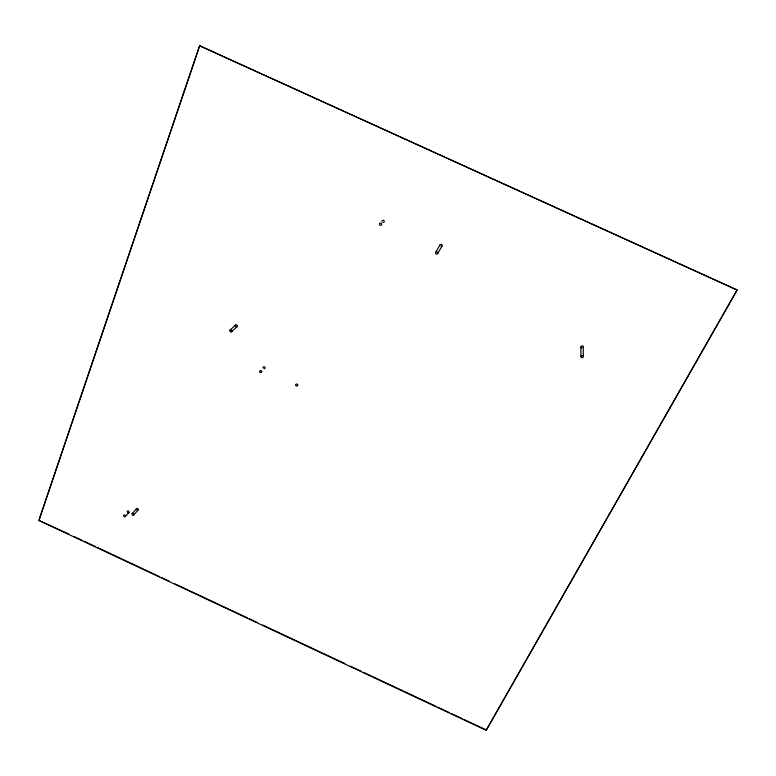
<?xml version="1.0" encoding="UTF-8"?>
<svg xmlns="http://www.w3.org/2000/svg" width="776" height="776" viewBox="0 0 776 776"><rect width="100%" height="100%" fill="white"/><g stroke="black" fill="none" stroke-linecap="round" stroke-linejoin="round"><path stroke-width="1.16" d="M486.174 730.303L737.2 290.04L199.539 45.716L38.8 520.405L486.174 730.303L736.502 290.903M39.479 518.989L199.781 45.697M437.722 253.539L441.99 246.07M435.646 252.365L439.982 244.925M133.734 514.992A1.028 0.873 37.6 0 0 133.016 513.44A1.028 0.873 37.6 0 0 132.056 514.614A1.028 0.873 37.6 0 0 133.734 514.992L138.089 510.016M132.133 513.712L136.498 508.746M125.353 516.506A1.018 0.873 37.8 0 0 124.635 514.963A1.018 0.873 37.8 0 0 123.685 516.127A1.018 0.873 37.8 0 0 125.353 516.506L128.932 512.48M38.8 520.405L68.676 534.014M231.558 331.788A1.115 1.018 45.5 0 0 231.17 329.945A1.115 1.018 45.5 0 0 229.793 331.061A1.115 1.018 45.5 0 0 231.558 331.788L237.068 326.628M230.045 330.139L235.506 325.076M199.539 45.716L737.2 290.04M74.156 536.585L81.829 540.183M84.021 541.212L94.982 546.352M97.175 547.381L159.643 576.694M161.835 577.722L169.507 581.321M174.988 583.892L247.311 617.822M249.503 618.85L257.176 622.449M262.657 625.019L344.854 663.587M350.335 666.157L361.286 671.298M363.478 672.326L435.811 706.257M438.003 707.285L448.964 712.436M451.157 713.464L462.118 718.605M464.31 719.633L485.126 729.401M583.232 346.95L583.339 356.514A1.203 1.135 -4.7 0 1 581.544 357.542A1.203 1.135 -4.7 0 1 581.515 355.573A1.203 1.135 -4.7 0 1 583.339 356.514M580.885 347.017L580.923 356.572M263.19 368.173A1.086 0.999 40.2 0 1 263.704 366.738A1.086 0.999 40.2 0 1 265.111 367.562A1.086 0.999 40.2 0 1 264.209 368.765M581.631 348.017A1.174 1.106 -5.8 0 1 580.962 346.591A1.174 1.106 -5.8 0 1 582.485 345.95A1.174 1.106 -5.8 0 1 583.145 347.367M381.996 221.548A1.164 1.135 57 0 1 383.034 220.229A1.164 1.135 57 0 1 384.265 221.432A1.164 1.135 57 0 1 382.985 222.518M439.837 245.555A1.154 1.145 33.4 0 1 440.884 244.353A1.154 1.145 33.4 0 1 442.136 245.371A1.154 1.145 33.4 0 1 441.166 246.632M127.186 511.753A1.009 0.863 37.9 0 1 128.273 510.957A1.009 0.863 37.9 0 1 129.049 512.267A1.009 0.863 37.9 0 1 127.671 512.577M235.38 326.308A1.106 1.009 45.7 0 1 235.914 324.834A1.106 1.009 45.7 0 1 237.32 325.745A1.106 1.009 45.7 0 1 236.302 326.909M136.363 509.473A1.018 0.873 37.6 0 1 137.236 508.464A1.018 0.873 37.6 0 1 138.244 509.648A1.018 0.873 37.6 0 1 136.983 510.21M259.747 371.791A1.096 1.009 40.1 0 0 261.541 372.334A1.096 1.009 40.1 0 0 260.988 370.569A1.096 1.009 40.1 0 0 259.747 371.791M379.445 224.196A1.174 1.145 56.1 0 0 381.239 225.137A1.174 1.145 56.1 0 0 381.113 223.119A1.174 1.145 56.1 0 0 379.445 224.196M435.608 253.442A1.193 1.174 32.7 0 0 437.664 253.636A1.193 1.174 32.7 0 0 436.781 251.773A1.193 1.174 32.7 0 0 435.608 253.442M295.772 385.332A1.086 0.999 36.4 0 0 297.586 385.701A1.086 0.999 36.4 0 0 296.888 384.004A1.086 0.999 36.4 0 0 295.772 385.332"/></g></svg>
